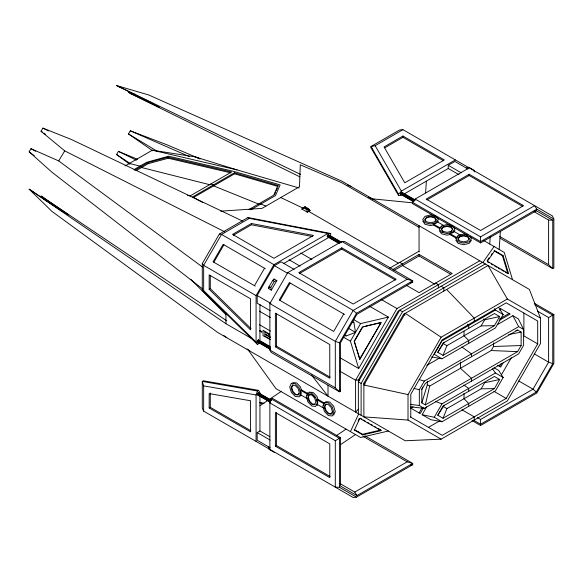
<?xml version="1.0" encoding="UTF-8"?>
<svg xmlns="http://www.w3.org/2000/svg" width="583" height="583" viewBox="0 0 583 583"><rect width="100%" height="100%" fill="white"/><g stroke="black" fill="none" stroke-linecap="round" stroke-linejoin="round"><path stroke-width="0.87" d="M425.597 192.915L426.392 181.24M489.742 244.015L490.23 236.822M499.157 249.458L500.389 231.473M422.792 387.032L421.815 389.444L421.815 402.882L425.328 404.908L429.671 386.07L491.207 350.543L493.546 346.491L493.546 342.906M268.544 288.563L269.098 286.625L272.662 280.452L274.061 279.002L276.823 280.598L271.306 290.152L268.544 288.563L269.82 286.355M270.446 349.487L257.416 341.966L257.416 340.618L258.59 339.94L270.082 346.579M270.446 402.387L257.416 394.866L257.416 393.51L258.59 392.833L271.62 400.353M338.869 243.366L327.376 236.727L327.376 235.379L328.542 234.701L341.572 242.222M413.799 201.871L400.769 194.35L400.769 193.002L401.942 192.324L414.972 199.845M421.815 402.882L427.332 384.714L427.332 381.129M259.107 342.228L258.553 343.817L257.453 344.458L202.279 290.305L202.279 263.633L219.339 234.082L247.95 217.554L330.721 233.484L330.721 234.76L329.614 236.035M256.075 441.411L256.075 394.961L257.453 390.982L258.553 390.348L259.938 392.731L259.938 394.553M269.871 449.376L269.871 402.926L271.248 398.947L272.348 398.306L340.545 437.68L340.545 486.12L356.956 495.601L412.706 463.412L412.706 464.687L356.497 497.139L353.167 497.467L203.656 411.146L202.279 408.1L202.279 381.428L203.38 380.786L258.553 390.348M443.036 355.339L446.906 345.661L481.143 325.897L494.399 325.686L499.66 316.562L494.399 313.523L443.036 343.176L437.767 352.3L443.036 355.339L494.399 325.686M443.036 418.281L446.906 408.603L481.143 388.832L494.399 388.628L499.66 379.504L494.399 376.465L443.036 406.118L437.767 415.242L443.036 418.281L494.399 388.628M202.724 202.534L192.579 196.959L234.439 172.787L277.967 185.489L273.733 195.232L248.999 209.516M274.564 194.627L275.621 192.193M276.327 190.568L277.384 188.127M292.95 384.853L291.77 387.455L292.95 391.426L295.792 394.429L298.642 394.713L299.232 393.408M300.522 396.061L301.061 394.873M307.103 395.558L307.635 394.37L300.507 390.246L301.331 389.772L308.465 393.889M317.079 405.615L317.618 404.427M323.383 405.71L323.922 404.522M325.285 402.853L325.824 401.658L329.73 402.044L333.629 406.162L335.247 411.605L333.629 415.176M326.057 403.968L324.877 406.57L326.057 410.541L328.899 413.544L331.749 413.828L332.631 411.868M350.419 431.624L358.698 413.879M358.122 420.897L359.208 418.565M354.406 430.065L359.849 418.405L381.042 430.64L362.786 434.903L354.406 430.065L354.136 429.445L362.509 434.284L362.786 434.903M202.593 288.92L51.923 172.189L29.15 151.835L30.972 148.68L58.694 160.908L202.607 267.116M224.798 231.866L64.713 150.873L41.029 131.255L42.85 128.1L71.52 139.541L242.666 221.11M129.732 164.209L116.585 154.531L118.407 151.376L137.595 159.341M152.695 150.771L128.464 133.952L130.286 130.803L167.124 144.861L199.787 158.773M213.852 262.233L223.923 244.802M254.458 285.677L264.522 268.246M257.453 344.458L256.075 342.068L256.075 295.625L273.944 264.675L327.959 233.484L330.721 233.484M270.206 310.724L257.176 303.204L257.176 295.515L274.396 265.68L281.057 261.84L294.087 269.361M273.216 280.474L274.061 279.002M271.306 290.152L270.752 287.579L274.323 281.407L276.823 280.598M269.871 303.583L287.74 272.633L341.755 241.449L344.509 241.449L412.706 280.817L412.706 282.092L356.956 314.281L340.545 342.709L340.545 391.157L339.437 391.791L271.248 352.424L269.871 350.033L269.871 303.583L335.298 341.361L339.437 342.819L339.437 391.791L335.298 387.812L269.871 350.033M280.066 300.464L290.13 283.032M343.751 313.982L333.687 331.421L279.286 300.012L289.35 282.58L344.531 314.434M339.437 342.819L356.497 313.268L412.706 280.817L407.189 279.228L341.755 241.449M358.698 368.507L350.419 341.201L360.593 323.587L388.373 317.101L358.698 368.507L340.567 358.042M359.573 359.215L381.042 322.669L359.849 359.376L354.136 341.274L362.094 327.493M359.849 359.376L354.406 341.434L362.786 326.925L381.042 322.669M479.751 260.776L396.987 308.56L355.601 380.233L355.601 412.094L358.363 409.179M361.117 415.278L361.117 383.425L402.503 311.745L485.267 263.961M441.127 439.174L408.02 420.059L363.879 416.874L363.879 383.148L403.647 314.273L488.029 265.556L507.341 299.006L540.448 318.114L540.448 343.606L507.341 400.944L441.127 439.174L405.258 440.763L217.663 332.456L51.923 211.374L29.15 189.191L59.998 209.836L68.721 214.901L41.029 196.048L46.793 201.587M408.02 420.059L408.02 394.574L441.127 337.229L507.341 299.006M437.767 352.3L444.268 342.112M424.3 408.37L419.33 405.506L419.33 389.692L424.3 381.093L518.651 326.618L523.614 329.482L523.614 345.296L518.651 353.896L424.3 408.37L410.731 406.847M421.815 389.444L425.328 383.366L517.624 330.08L521.136 332.106L521.136 345.544L517.624 351.622L425.328 404.908M419.097 412.939L422.238 407.495M423.338 408.136L420.197 413.573L410.461 407.947M494.027 367.778L498.727 370.489L503.173 377.478L495.426 390.901L442.001 421.742L430.757 419.673L422.15 414.702L426.683 406.847M481.143 325.897L484.655 319.812L499.66 316.562M422.15 414.702L434.255 417.268L442.001 403.844L495.426 373.003L503.173 377.478M437.767 415.242L444.268 405.054M499.784 310.229L500.68 308.677M498.727 307.547L503.173 314.536L495.426 327.959L442.001 358.8L431.624 356.891M481.143 388.832L484.655 382.754L499.66 379.504M499.573 366.474L501.365 363.362M503.369 362.444L500.68 367.108L497.539 365.293M501.402 374.869L511.298 357.729M410.366 416.911L442.271 435.326L506.197 398.415L537.686 343.875L537.686 321.029L506.197 302.847L442.271 339.758L410.782 394.297L410.782 417.144M473.527 420.154L480.581 424.227L536.331 392.038L552.75 363.61L552.75 315.163L534.72 304.756M58.694 160.908L64.713 150.873M482.841 262.561L494.078 246.522M487.155 260.667L489.122 257.854M491.09 255.048L492.074 253.641M494.719 250.756L487.337 261.293L508.529 273.529L503.093 255.594L494.719 250.756L494.041 250.828L502.422 255.667L503.093 255.594M435.384 221.3L436.215 220.134L434.546 217.816L430.524 216.847L426.501 217.816L424.832 220.134L425.663 221.3M437.563 222.152L438.329 221.095M440.799 227.567L441.557 226.51M441.382 229.695L443.051 227.37L447.074 226.408L451.104 227.37L452.765 229.695M451.104 232.019L451.934 230.853M460.869 235.408L453.734 231.283L452.597 232.879L449.836 233.535L449.836 234.497L456.256 238.199M454.121 231.713L454.878 230.649M458.114 236.064L456.97 237.66L449.836 233.535M471.436 240.203L469.147 243.388L463.631 244.714L458.114 243.388L455.826 240.203M304.566 207.417L305.091 206.703L308.567 208.707L310.083 210.601L307.321 212.197L301.805 209.013L305.091 206.703M401.359 195.567L398.597 195.567L398.597 194.292L401.359 191.107L455.374 159.924M499.733 236.436L548.61 264.66L552.75 268.639L552.75 220.192L536.331 210.718L480.581 242.9L412.392 203.533L412.392 202.257L415.154 199.073L469.169 167.889L552.473 215.98L553.85 219.026L553.85 268.005L552.75 268.639L500.229 238.323M301.805 209.013L304.202 207.213L307.678 209.217L308.699 211.396L398.174 263.057M260.04 405.651L281.013 391.557M336.362 435.661L346.083 429.124M340.545 444.618L355.506 434.561M125.046 165.958L152.345 150.195L195.101 156.885L237.113 169.908L299.13 188.003M134.068 169.558L146.668 162.278L168.618 156.215L234.286 171.533L280.131 184.913L275.504 195.553L250.836 209.793M134.651 170.316L147.995 162.613L168.028 157.191L231.546 172.014L190.08 195.954L187.442 195.239M136.364 170.513L148.22 163.663L168.247 158.241L230.89 172.859M193.476 197.528L234.563 173.807L278.091 186.509L277.967 185.489M327.959 233.484L249.335 218.355L221.525 234.41L203.656 265.36L203.656 290.618L256.075 342.068M398.597 195.567L371.007 147.783L371.007 146.508L375.146 145.714L402.955 129.659L468.579 167.547M251.441 223.508L232.559 234.41L273.944 258.298L313.516 235.452L251.441 223.508L251.441 224.783L233.346 235.226M402.955 136.028L384.073 146.931L404.77 182.77L444.341 159.924L402.955 136.028L402.955 137.304L443.561 160.748M384.86 147.754L402.955 137.304M303.32 207.716L306.796 209.727L308.567 208.707M209.173 289.285L209.173 274.914L250.559 298.809L250.559 329.905L209.173 289.285L210.274 288.651L210.274 275.176M404.485 193.767L448.254 168.494L448.254 165.302L454.915 161.462L467.945 168.983M283.404 263.669L327.959 237.944M341.755 247.819L298.773 272.633L353.167 304.042L396.149 279.228L341.755 247.819L341.755 249.094L395.361 280.044M469.169 174.259L426.188 199.073L480.581 230.482L523.563 205.661L469.169 174.259L469.169 175.534L522.776 206.484M299.553 273.456L341.755 249.094M426.967 199.896L469.169 175.534M389.699 268.165L419.053 251.222M393.044 269.419L419.053 254.407L452.16 273.514L419.053 292.63L406.446 285.349M393.831 270.563L419.053 255.995L450.586 274.199M275.387 346.849L329.781 378.25L329.781 344.546L275.387 313.144L275.387 346.849L276.488 346.207L330.095 377.157M407.189 279.228L353.167 310.411L335.298 341.361L335.298 387.812M415.154 199.073L480.581 236.851L534.604 205.661L536.79 209.18L553.85 219.026M536.79 209.18L480.581 241.632L412.392 202.257M209.173 407.962L250.559 431.85L250.559 400.761L209.173 393.591L209.173 407.962L210.274 407.328L250.879 430.764M482.505 262.365L398.131 311.089L358.363 379.963L358.363 413.682M270.206 447.766L257.176 440.245L257.176 432.557L259.938 430.961L269.9 436.711M324.192 408.428L317.057 404.31L317.866 402.525L317.057 399.807L317.888 399.326L324.308 403.035M503.173 314.536L495.426 310.061L442.001 340.902L434.255 354.326L442.001 358.8M275.387 446.192L329.781 477.594L329.781 443.889L275.387 412.487L275.387 446.192L276.488 445.55L330.095 476.5M499.573 318.916L508.995 313.472M499.106 320.453L510.096 314.113L500.36 308.487M426.8 365.388L439.312 358.166M497.212 324.738L512.858 315.702L518.374 318.886L523.614 329.482M356.497 497.139L339.437 487.286L335.298 487.155L335.298 440.704L340.545 437.68M477.433 417.625L480.581 419.447L533 389.182L548.61 362.152L548.61 317.553L553.85 314.529L534.254 303.211M410.782 408.136L413.136 406.774M428.476 427.361L439.393 421.057M339.787 483.438L354.77 492.081L407.189 461.823L412.706 463.412L364.892 435.807M471.96 420.518L480.581 425.495L536.79 393.051L553.85 363.5L553.85 314.529M344.509 335.057L346.083 335.968L355.506 332.397L353.888 322.45L352.314 321.546M466.291 168.028L468.79 167.219L474.015 170.236L474.38 171.949M410.337 282.777L412.706 282.092M410.337 465.372L412.706 464.687M439.706 228.645L433.286 224.936L433.286 223.981L436.04 223.325L437.184 221.729L443.605 225.439M433.286 224.936L430.524 225.599L425.007 224.28L422.719 221.095M449.836 234.497L447.074 235.153L441.557 233.834L439.276 230.649M372.071 324.534L362.786 326.925M373.812 324.133L379.897 322.712M362.509 434.284L380.765 430.021L381.042 430.64M388.373 431.012L360.593 437.498L275.934 388.621L248.343 350.164M515.86 330.488L517.624 330.08M508.675 334.555L521.136 332.106M498.232 253.248L498.91 253.175M508.529 273.529L507.859 273.602L502.422 255.667M402.955 129.659L399.625 129.987L371.007 146.508L398.597 194.292M400.769 194.35L401.359 194.292M534.669 210.886L536.331 210.718M327.376 236.727L327.959 236.669M257.416 341.966L258.007 341.908M257.416 394.866L258.007 394.808M220.738 211.163L262 208.379L299.509 186.72L300.281 164.785L341.806 182.727L419.053 227.326M493.546 346.491L521.136 345.544M533.627 211.41L548.61 220.061L552.75 220.192M491.207 350.543L517.624 351.622M372.493 198.847L412.341 202.797M292.717 382.543L296.623 382.929L300.522 387.054L301.331 389.772M309.274 392.104L313.173 392.49L317.079 396.608L317.888 399.326M311.635 394.618L309.5 394.407L308.32 397.016L309.5 400.98L312.35 403.983L315.192 404.267M410.476 404.376L419.33 405.506M219.339 234.082L221.525 234.41L273.944 264.675M257.453 390.982L202.279 381.428L203.656 385.888L203.656 411.146M203.656 385.888L256.075 394.961M251.441 224.783L312.626 236.56M259.522 402.379L263.975 403.232M260.054 403.013L263.625 403.698M408.02 394.574L363.879 385.013L405.258 313.341L441.127 337.229M202.279 290.305L203.656 290.618M152.345 150.195L237.113 169.908M414.017 388.46L419.33 389.692M435.253 216.125L430.524 214.996L425.007 216.315L422.719 219.499L425.007 222.684L430.524 224.003L436.04 222.684L438.329 219.499L436.04 216.315M451.803 225.679L447.074 224.55L441.557 225.869L439.276 229.053L441.557 232.238L447.074 233.564L452.597 232.238L454.878 229.053L453.049 226.51M467.573 235.051L463.631 234.111L458.114 235.43L455.826 238.615L458.114 241.799L463.631 243.118L469.147 241.799L471.436 238.615L470.058 236.698M270.425 339.641L263.042 335.721L263.042 330.262L269.747 334.248M129.375 163.459L141.326 166.468L141.552 167.518L210.157 184.811M210.813 183.988L213.509 184.869L213.633 185.89L258.779 204.137M135.453 94.461L128.464 92.391L159.297 107.352L151.099 102.601L116.585 85.533L148.716 94.971L341.806 181.138L529.408 289.445L540.448 318.114M419.155 379.555L424.3 381.093M118.407 86.583L120.965 87.428M128.464 92.391L132.858 94.293M552.75 363.61L548.61 362.152L534.422 353.961M435.581 401.527L442.001 403.844M195.101 156.885L200.129 158.926M259.493 203.46L265.841 206.025M130.286 130.803L189.366 156.616M347.548 184.877L350.864 186.363M368.347 197.141L372.479 199.043M280.758 197.55L303.182 208.211M116.585 85.533L300.682 174.463M118.407 151.376L136.386 160.157M130.286 93.44L299.895 176.868M42.85 128.1L48.549 130.913M352.285 321.641L353.888 322.45M30.972 148.68L35.68 151.274M448.254 165.302L461.284 172.83M448.254 168.494L458.989 174.689M371.007 147.783L372.391 148.585M401.359 192.383L415.154 200.348M483.883 240.633L504.244 252.395L512.523 279.694M400.769 193.002L414.564 200.967M400.528 193.818L413.558 201.339M433.286 223.981L440.413 228.099M487.454 261.825L489.02 262.729M491.374 264.084L492.948 264.995M494.515 265.899L496.869 267.262M498.443 268.165L500.01 269.069M501.577 269.98L503.931 271.335M505.505 272.246L507.072 273.15M537.57 311.184L548.61 317.553M308.502 209.691L310.083 210.601M399.741 262.365L402.503 263.961L402.503 265.556L434.823 284.212M435.61 283.076L438.365 284.664L438.365 287.856M441.127 286.26L443.882 287.856L443.882 291.041M537.686 343.875L523.891 335.91L523.891 313.064M483.256 319.003L484.655 319.812M327.959 234.76L341.048 242.317M327.376 235.379L340.399 242.9M327.129 236.195L339.393 243.271M247.95 217.554L249.335 218.355M300.821 253.037L311.854 259.413M381.224 299.458L396.987 308.56M402.503 311.745L399.741 310.149L358.363 381.829L361.117 383.425M403.647 314.273L405.025 315.068M518.812 380.99L533 389.182L536.331 392.038M443.393 343.635L446.906 345.661M289.059 259.763L300.092 266.132M369.454 306.184L388.373 317.101M493.932 391.339L506.197 398.415M287.74 272.633L353.167 310.411L356.497 313.268M274.396 265.68L287.426 273.201M265.301 268.697L223.143 244.35L213.072 261.789L255.237 286.129M353.531 319.513L360.593 323.587M272.662 280.452L274.323 281.407M348.43 328.309L355.506 332.397M269.098 286.625L270.752 287.579M427.332 384.714L429.671 386.07M343.365 337.127L350.419 341.201M461.969 409.791L474.234 416.874L474.234 420.059M257.176 295.515L270.971 303.473M256.075 295.625L203.656 265.36L202.279 263.633M443.393 406.577L446.906 408.603M259.377 311.169L270.41 317.538M434.255 417.268L442.001 421.742M41.029 196.048L226.765 320.796M359.74 380.757L358.363 379.963L355.601 380.233L339.838 371.138M363.879 383.148L365.257 383.942M259.435 324.716L270.476 331.086M259.785 330.43L261.854 331.625L261.854 332.303L259.785 331.108M258.007 339.998L270.264 347.074M257.416 340.618L270.446 348.138M257.176 341.434L270.206 348.955M29.15 189.191L225.934 323.718L251.951 338.73M360.36 418.237L361.926 419.148M363.5 420.051L365.067 420.955M367.421 422.318L368.995 423.222M370.562 424.132L372.129 425.036M374.49 426.399L376.057 427.303M377.624 428.206L380.765 430.021M317.057 399.807L324.192 403.924M307.635 398.874L300.507 394.757L301.309 392.964L300.507 390.246M363.041 436.332L407.189 461.823M271.248 398.947L339.437 438.314L339.437 487.286M258.007 392.891L271.095 400.448M257.416 393.51L270.446 401.031M257.176 394.327L270.206 401.847M269.871 402.926L335.298 440.704M257.176 432.557L270.206 440.078M274.323 452.393L269.098 449.384L268.544 446.811M128.464 133.952L156.987 151.114M344.582 334.985L346.083 335.968M116.585 154.531L130.235 163.539M41.029 131.255L42.53 132.275M44.024 133.303L45.518 134.323M467.333 324.52L468.717 325.482L468.717 328.346M463.886 385.057L468.717 388.424L468.717 391.288M461.911 347.016L471.472 353.852L471.472 356.723M247.017 348.998L249.247 350.587M223.785 335.546L226.721 337.681M29.15 151.835L34.237 155.654M42.85 197.098L44.184 198.293M30.972 190.24L32.954 192.033M210.274 288.651L251.011 328.63M190.743 279.25L225.934 314.703M446.644 289.445L474.234 318.114L474.234 321.299M312.35 394.691L315.192 397.693M311.46 375.022L328.01 396.163L328.01 385.239M469.322 239.249L467.653 236.924L463.631 235.962L459.608 236.924L457.939 239.249L458.77 240.415M441.805 230.27L443.051 232.019M494.457 308.699L495.426 310.061M492.526 368.915L495.426 373.003M354.77 492.081L356.956 495.601M375.146 145.714L401.359 191.107M512.858 315.702L518.651 326.618M401.942 192.324L402.183 192.864M328.542 234.701L328.79 235.24M258.59 339.94L258.83 340.472M258.59 392.833L258.83 393.372M358.326 431.865L358.596 432.484M340.144 389.561L340.545 391.157M168.028 157.191L168.247 158.241M147.995 162.613L148.22 163.663M306.796 209.727L307.321 212.197M234.439 172.787L234.563 173.807M548.61 220.061L548.61 264.66M480.581 236.851L480.581 242.9M480.581 419.447L480.581 425.495M471.472 381.136L471.472 378.265L460.439 368.303L460.439 362.021M468.717 343.38L468.717 340.516L464.024 335.779L464.024 331.275M468.717 406.322L468.717 403.451L464.024 398.721L464.024 393.314M453.734 231.283L453.734 232.238M419.053 225.73L419.053 251.9M419.053 254.407L419.053 255.995M276.488 313.414L276.488 346.207M276.488 412.757L276.488 445.55M259.938 304.341L259.938 339.838M259.938 396.374L259.938 430.961M225.934 312.925L225.934 323.718M210.274 392.957L210.274 407.328M291.34 383.344L289.722 386.915L291.34 392.352L295.246 396.469L299.145 396.855L300.762 393.285L299.145 387.848L295.246 383.731L291.34 383.344M292.396 385.174L291.216 387.775L292.396 391.747L295.246 394.749L298.088 395.026L299.268 392.425L298.088 388.46L295.246 385.45L292.396 385.174M307.897 392.898L306.279 396.469L307.897 401.913L311.796 406.03L315.695 406.417L317.312 402.846L315.695 397.402L311.796 393.285L307.897 392.898M308.946 394.727L307.773 397.336L308.946 401.301L311.796 404.303L314.638 404.587L315.818 401.978L314.638 398.014L311.796 395.012L308.946 394.727M324.447 402.459L322.829 406.03L324.447 411.467L328.346 415.584L332.252 415.97L333.87 412.4L332.252 406.963L328.346 402.846L324.447 402.459M325.503 404.281L324.323 406.89L325.503 410.855L328.346 413.864L331.195 414.141L332.376 411.54L331.195 407.568L328.346 404.566L325.503 404.281M426.501 217.175L424.832 219.499L426.501 221.824L430.524 222.786L434.546 221.824L436.215 219.499L434.546 217.175L430.524 216.213L426.501 217.175M443.051 226.736L441.382 229.053L443.051 231.378L447.074 232.34L451.104 231.378L452.765 229.053L451.104 226.736L447.074 225.767L443.051 226.736M459.608 236.29L457.939 238.615L459.608 240.939L463.631 241.901L467.653 240.939L469.322 238.615L467.653 236.29L463.631 235.328L459.608 236.29M270.118 337.433L268.952 338.453L264.813 336.063L264.813 334.365L270.118 337.433M268.952 334.351L264.813 331.96L264.813 333.687L270.118 336.755L268.952 334.351"/></g></svg>
